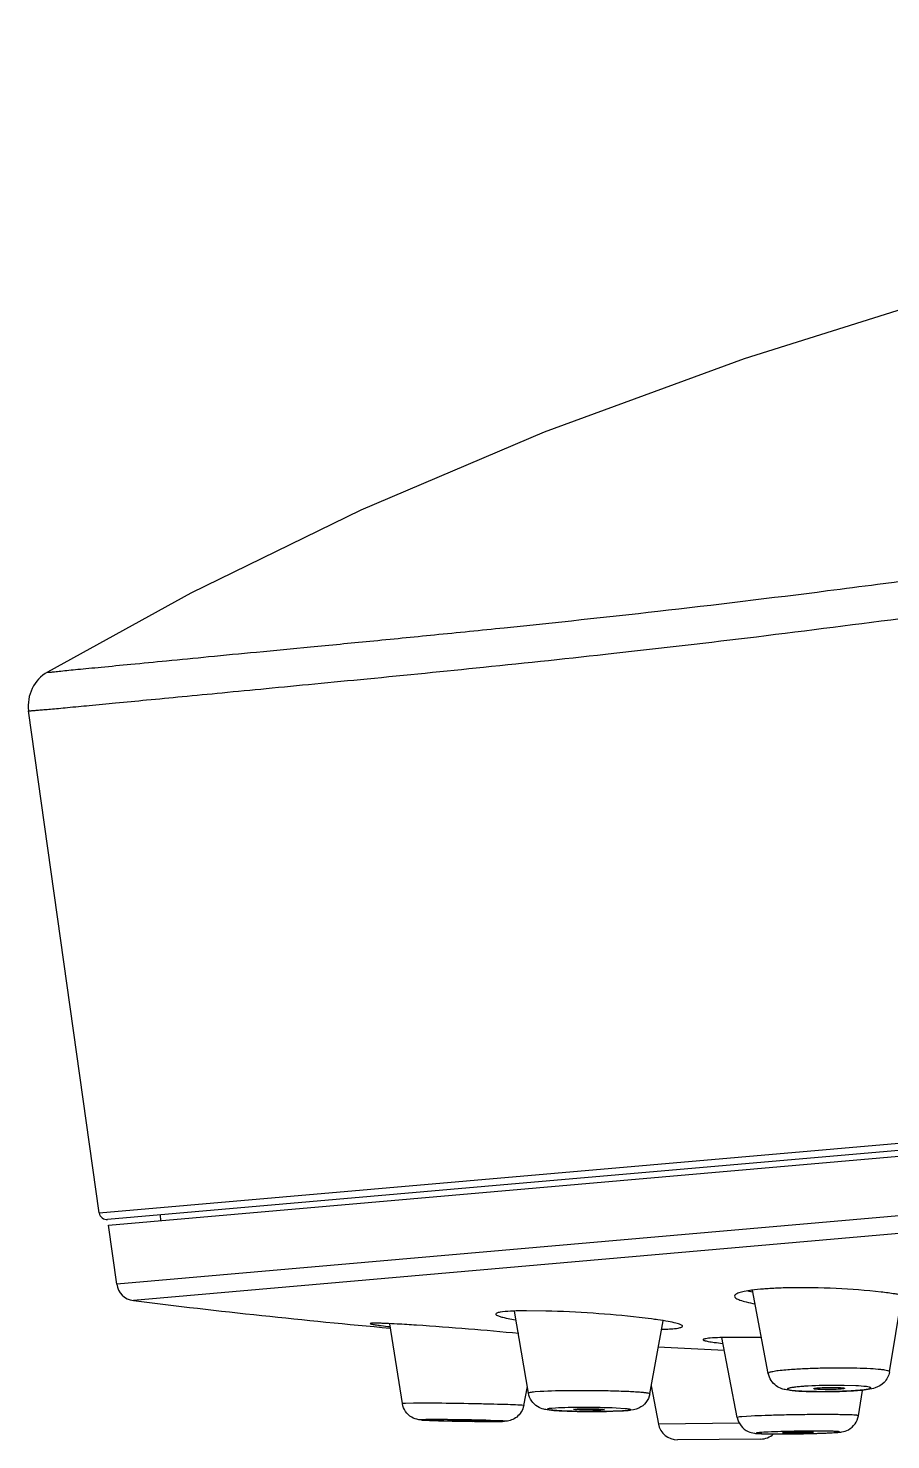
# Model space of a CAD drawing. Extents: x 38931 to 39525, y 15845 to 16265.
# Drawn here: x 39215.2 to 39237.58, y 16136.9 to 16173.52 of the extents above; entities that cross this region are included whole.
import ezdxf

# ---------------------------------------------------------------- set-up
doc = ezdxf.new("R2010")
doc.units = 0
doc.header["$LTSCALE"] = 7
doc.header["$MEASUREMENT"] = 0
doc.layers.get('0').update_dxf_attribs({"color": 2, "linetype": 'CONTINUOUS'})
doc.layers.add('DWG', color=7, linetype='CONTINUOUS')

msp = doc.modelspace()

# ---------------------------------------------------------------- linework, layer by layer
at = {"color": 7, "linetype": 'Continuous'}
for p, q in [((39217.28079, 16142.46323), (39301.55903, 16149.83662)), ((39301.61241, 16148.2959), (39217.49534, 16140.93661)), ((39301.25945, 16147.80046), (39217.92893, 16140.51)), ((39217.49534, 16140.93661), (39217.28079, 16142.46323)), ((39234.4014, 16138.61928), (39233.98953, 16140.783)), ((39237.54657, 16138.66044), (39237.87116, 16140.64733)), ((39227.60303, 16140.05667), (39227.84181, 16140.01275)), ((39228.18027, 16138.10633), (39227.81747, 16140.23747)), ((39228.13098, 16140.24529), (39228.11259, 16140.2452)), ((39228.62745, 16140.23938), (39228.13098, 16140.24529)), ((39231.32582, 16138.08711), (39231.67342, 16139.98824)), ((39224.90986, 16137.83684), (39224.57853, 16139.91127)), ((39233.26133, 16139.21893), (39231.53582, 16139.30072)), ((39233.59398, 16137.47694), (39233.19657, 16139.55122)), ((39234.22203, 16139.55309), (39233.49336, 16139.55693)), ((39228.05515, 16137.78597), (39228.15063, 16138.28047)), ((39228.48213, 16138.14904), (39228.35027, 16138.13964)), ((39231.36485, 16138.30062), (39231.54884, 16137.30792)), ((39236.67296, 16138.2996), (39236.36711, 16138.30893)), ((39236.73931, 16137.52313), (39236.84425, 16138.17374)), ((39224.92907, 16137.8406), (39224.90986, 16137.83684)), ((39224.98829, 16137.84365), (39224.92907, 16137.8406)), ((39225.19823, 16137.84707), (39224.98829, 16137.84365)), ((39228.05507, 16137.78597), (39228.03942, 16137.78993)), ((39225.44939, 16137.42051), (39225.40871, 16137.41841)), ((39226.07622, 16137.40486), (39226.08076, 16137.40582)), ((39226.87542, 16137.39193), (39226.87088, 16137.391)), ((39227.41954, 16137.39174), (39227.19769, 16137.39986)), ((39227.50226, 16137.37631), (39227.54293, 16137.3784)), ((39228.87749, 16137.72015), (39228.78691, 16137.71369)), ((39229.35054, 16137.68697), (39229.39378, 16137.6954)), ((39230.15051, 16137.68209), (39230.10727, 16137.67389)), ((39230.36742, 16137.63881), (39230.62357, 16137.64913)), ((39230.6848, 16137.70468), (39230.45853, 16137.71903)), ((39230.64427, 16137.6504), (39230.71414, 16137.65559)), ((39233.65621, 16137.49127), (39233.59398, 16137.47694)), ((39233.71275, 16137.49695), (39233.65621, 16137.49127)), ((39233.95817, 16137.51276), (39233.71275, 16137.49695)), ((39227.05962, 16137.37413), (39227.08335, 16137.374)), ((39227.33564, 16137.37383), (39227.50226, 16137.37631)), ((39233.65565, 16137.32627), (39231.54884, 16137.30792)), ((39234.17397, 16137.08505), (39234.13514, 16137.08115)), ((39234.77275, 16137.08142), (39234.80296, 16137.08649)), ((39234.97232, 16137.05255), (39235.02394, 16137.05305)), ((39235.57265, 16137.09317), (39235.54245, 16137.08819)), ((39236.01037, 16137.07916), (39236.17143, 16137.08963)), ((39236.17143, 16137.08963), (39236.21027, 16137.09353)), ((39234.20565, 16136.91791), (39232.04483, 16136.89906))]:
    msp.add_line(p, q, dxfattribs=at)
for centre, radius, start, end in [((39217.99048, 16141.0062), 0.5, 188, 262.929048), ((39234.65717, 16144.27601), 3.59978, 257.393964, 258.167545), ((39234.79035, 16144.91279), 4.25034, 258.170532, 259.043429), ((39242.54865, 16338.98929), 200.0004, 262.9290475, 264.8494711), ((39229.2631, 16124.16275), 16.01176, 82.445706, 83.59121), ((39229.85581, 16128.61562), 11.51961, 81.606429, 82.456444), ((39222.13274, 16092.04217), 47.93287, 86.24584, 86.843793), ((39231.44876, 16146.24016), 6.47835, 271.764613, 273.071246), ((39235.69113, 16129.05884), 9.6858, 93.799091, 94.935835), ((39235.78507, 16131.64677), 6.65354, 93.799092, 94.935834), ((39236.17365, 16144.81196), 6.65354, 273.799092, 274.935834), ((39229.85939, 16158.51984), 20.8872, 268.509874, 269.185775), ((39229.89048, 16160.61738), 22.98498, 269.182595, 269.900248), ((39230.36687, 16142.00698), 4.3654, 273.371119, 273.643369), ((39227.36603, 16188.55912), 51.18591, 269.346147, 269.657022), ((39227.22792, 16164.26982), 26.89621, 269.69203, 270.229488), ((39232.04047, 16137.39904), 0.5, 190.5, 270.5), ((39234.20129, 16137.4179), 0.5, 270.5, 312.592643), ((39234.65505, 16172.15714), 35.10626, 270.358243, 270.899699), ((39234.64836, 16172.79581), 35.74473, 270.602031, 271.064409), ((39234.67957, 16171.14238), 34.09101, 271.063581, 271.236257), ((39234.75694, 16167.64261), 30.59038, 271.23281, 271.693841), ((39234.97376, 16160.14307), 23.08771, 271.706118, 271.978765), ((39235.21055, 16153.39839), 16.33887, 271.965585, 272.690862), ((39235.50562, 16146.87543), 9.80926, 272.757956, 272.949502)]:
    msp.add_arc(centre, radius, start, end, dxfattribs=at)
for points, knots in [([(39233.96981, 16140.77925), (39233.90452, 16140.77052), (39233.79116, 16140.75235), (39233.66216, 16140.72203), (39233.58694, 16140.69193), (39233.5454, 16140.66973), (39233.52181, 16140.64118), (39233.52331, 16140.62421)], [0, 0, 0, 0, 1968.36172688, 3426.84445787, 3958.94132173, 4365.11136189, 4874.05778481, 4874.05778481, 4874.05778481, 4874.05778481]), ([(39234.39565, 16140.81938), (39234.35646, 16140.81685), (39234.21424, 16140.80671), (39234.07222, 16140.79294), (39233.96981, 16140.77925)], [0, 0, 0, 0, 618.72828274, 2246.64481789, 2246.64481789, 2246.64481789, 2246.64481789]), ([(39234.92525, 16140.841), (39234.87853, 16140.84004), (39234.7019, 16140.83557), (39234.52533, 16140.82777), (39234.39565, 16140.81938)], [0, 0, 0, 0, 594.98560086, 2249.65367742, 2249.65367742, 2249.65367742, 2249.65367742]), ([(39237.32886, 16140.73174), (39236.94085, 16140.77776), (39236.13974, 16140.83544), (39235.33688, 16140.84947), (39234.92525, 16140.841)], [0, 0, 0, 0, 1098.63029117, 2256.25391716, 2256.25391716, 2256.25391716, 2256.25391716]), ([(39237.79512, 16140.66432), (39237.75993, 16140.67058), (39237.60504, 16140.69657), (39237.44932, 16140.71745), (39237.32886, 16140.73174)], [0, 0, 0, 0, 516.20375606, 2268.43946282, 2268.43946282, 2268.43946282, 2268.43946282]), ([(39233.52331, 16140.62421), (39233.52512, 16140.60366), (39233.5757, 16140.55864), (39233.68023, 16140.51708), (39233.84718, 16140.46843), (39233.97754, 16140.44219), (39234.05224, 16140.42844)], [0, 0, 0, 0, 426.83854074, 1216.85505849, 2406.8099176, 3978.30390885, 3978.30390885, 3978.30390885, 3978.30390885]), ([(39227.44335, 16140.2085), (39227.42645, 16140.20553), (39227.39631, 16140.19913), (39227.35883, 16140.18827), (39227.32867, 16140.17139), (39227.3298, 16140.15857)], [0, 0, 0, 0, 1242.40629168, 2155.17016579, 3086.67093967, 3086.67093967, 3086.67093967, 3086.67093967]), ([(39227.3298, 16140.15857), (39227.33067, 16140.14866), (39227.35739, 16140.1274), (39227.40978, 16140.10641), (39227.49642, 16140.08022), (39227.56399, 16140.06494), (39227.60303, 16140.05667)], [0, 0, 0, 0, 393.08817007, 1158.30953802, 2333.20266093, 3909.59529531, 3909.59529531, 3909.59529531, 3909.59529531]), ([(39228.11259, 16140.2452), (39227.97817, 16140.24451), (39227.75485, 16140.23947), (39227.53114, 16140.22392), (39227.44335, 16140.2085)], [0, 0, 0, 0, 1326.35768212, 2205.8911809, 2205.8911809, 2205.8911809, 2205.8911809]), ([(39231.05036, 16140.07445), (39230.65306, 16140.11941), (39229.84604, 16140.18819), (39229.03716, 16140.22914), (39228.62745, 16140.23938)], [0, 0, 0, 0, 1094.99710923, 2217.3848475, 2217.3848475, 2217.3848475, 2217.3848475]), ([(39232.17541, 16139.84702), (39232.17479, 16139.85412), (39232.15973, 16139.8702), (39232.104, 16139.89771), (39231.9825, 16139.93261), (39231.78461, 16139.97329), (39231.62718, 16139.99857), (39231.53735, 16140.01184)], [0, 0, 0, 0, 155.41113796, 428.04406313, 1382.5383316, 2873.79798401, 4855.92789768, 4855.92789768, 4855.92789768, 4855.92789768]), ([(39224.77184, 16139.90233), (39224.67295, 16139.9077), (39224.53375, 16139.91469), (39224.36155, 16139.92112), (39224.26101, 16139.92378), (39224.18418, 16139.92435), (39224.12347, 16139.92373), (39224.09639, 16139.92052), (39224.07334, 16139.91805), (39224.07369, 16139.91398)], [0, 0, 0, 0, 2732.00179171, 3840.68909643, 4762.02990503, 5487.50561057, 6009.34511304, 6323.88469949, 6436.56193754, 6436.56193754, 6436.56193754, 6436.56193754]), ([(39224.07369, 16139.91398), (39224.074, 16139.91052), (39224.08906, 16139.90612), (39224.11071, 16139.89929), (39224.15311, 16139.8914), (39224.20841, 16139.88201), (39224.27991, 16139.87159), (39224.40329, 16139.85503), (39224.50322, 16139.84309), (39224.5744, 16139.8349)], [0, 0, 0, 0, 131.72883001, 457.02540952, 981.36224633, 1703.03869428, 2616.65685528, 3715.34249506, 6437.53025635, 6437.53025635, 6437.53025635, 6437.53025635]), ([(39227.92848, 16139.65449), (39227.49287, 16139.69784), (39226.60748, 16139.77574), (39225.72121, 16139.84276), (39225.27117, 16139.87219)], [0, 0, 0, 0, 1082.28170027, 2197.28972561, 2197.28972561, 2197.28972561, 2197.28972561]), ([(39231.79586, 16139.77112), (39231.82263, 16139.77259), (39231.91152, 16139.77832), (39232.00048, 16139.7865), (39232.06185, 16139.79725)], [0, 0, 0, 0, 672.00428437, 2233.77709828, 2233.77709828, 2233.77709828, 2233.77709828]), ([(39232.06185, 16139.79725), (39232.07875, 16139.80021), (39232.1089, 16139.8066), (39232.14634, 16139.81743), (39232.17654, 16139.83423), (39232.17541, 16139.84702)], [0, 0, 0, 0, 1260.08037348, 2185.69033419, 3129.02632289, 3129.02632289, 3129.02632289, 3129.02632289]), ([(39232.89078, 16139.53533), (39232.86447, 16139.53303), (39232.81958, 16139.52886), (39232.76137, 16139.5186), (39232.72887, 16139.51183), (39232.71049, 16139.49998), (39232.71095, 16139.49474)], [0, 0, 0, 0, 1674.33095331, 2889.04199658, 3638.83222374, 3971.77202458, 3971.77202458, 3971.77202458, 3971.77202458]), ([(39232.71095, 16139.49474), (39232.71135, 16139.49019), (39232.72422, 16139.48058), (39232.7491, 16139.47156), (39232.79077, 16139.46022), (39232.87527, 16139.44335), (39233.01821, 16139.42246), (39233.14222, 16139.40843), (39233.21355, 16139.40102)], [0, 0, 0, 0, 151.76170225, 453.64111518, 922.98192629, 1560.03567579, 3324.88208078, 5704.44167706, 5704.44167706, 5704.44167706, 5704.44167706]), ([(39233.49336, 16139.55693), (39233.37701, 16139.55584), (39233.17604, 16139.5521), (39232.97513, 16139.54271), (39232.89078, 16139.53533)], [0, 0, 0, 0, 1297.4804458, 2241.60229654, 2241.60229654, 2241.60229654, 2241.60229654]), ([(39234.85776, 16138.70873), (39234.79206, 16138.70298), (39234.67753, 16138.69131), (39234.53412, 16138.67147), (39234.4482, 16138.65097), (39234.40934, 16138.6354), (39234.40064, 16138.62351), (39234.40143, 16138.61929)], [0, 0, 0, 0, 2048.71683532, 3571.34350884, 4509.94654885, 4759.26160059, 4892.78155306, 4892.78155306, 4892.78155306, 4892.78155306]), ([(39235.42737, 16138.15173), (39235.32197, 16138.15475), (39235.13626, 16138.16302), (39234.91029, 16138.18396), (39234.73842, 16138.22385), (39234.59407, 16138.29625), (39234.46328, 16138.43149), (39234.41364, 16138.55496), (39234.4014, 16138.61928)], [0, 0, 0, 0, 1474.55394883, 2600.15239904, 3167.30904082, 3933.78576295, 4824.04093265, 5739.6928352, 5739.6928352, 5739.6928352, 5739.6928352]), ([(39237.54653, 16138.66044), (39237.54762, 16138.66704), (39237.52553, 16138.68391), (39237.48435, 16138.69338), (39237.41172, 16138.7086), (39237.26537, 16138.72586), (39237.02301, 16138.74359), (39236.67823, 16138.75596), (39236.2797, 16138.76082), (39235.85808, 16138.7572), (39235.44521, 16138.74544), (39235.17668, 16138.73186), (39235.04937, 16138.72336)], [0, 0, 0, 0, 74.24699499, 239.83769141, 507.60775697, 875.4827735, 1884.06095617, 3192.43479232, 4702.62942275, 6300.63680239, 7866.19849883, 9280.63272923, 9280.63272923, 9280.63272923, 9280.63272923]), ([(39237.54657, 16138.66044), (39237.52977, 16138.55757), (39237.43418, 16138.37173), (39237.20359, 16138.24275), (39236.98523, 16138.20384), (39236.85367, 16138.18976), (39236.78316, 16138.18359)], [0, 0, 0, 0, 1289.25171196, 2386.48923041, 3148.14699167, 4023.64430244, 4023.64430244, 4023.64430244, 4023.64430244]), ([(39228.35027, 16138.13964), (39228.32539, 16138.13746), (39228.28327, 16138.1336), (39228.22713, 16138.12485), (39228.19877, 16138.11954), (39228.17954, 16138.11063), (39228.18027, 16138.10633)], [0, 0, 0, 0, 1675.5202448, 2892.00325399, 3632.49686341, 3925.06972156, 3925.06972156, 3925.06972156, 3925.06972156]), ([(39231.32581, 16138.08711), (39231.32623, 16138.08941), (39231.3197, 16138.09569), (39231.2957, 16138.10283), (39231.24023, 16138.11378), (39231.14844, 16138.12368), (39231.02134, 16138.1343), (39230.86325, 16138.14381), (39230.67756, 16138.15244), (39230.46902, 16138.15974), (39230.16056, 16138.16767), (39229.75958, 16138.17316), (39229.17128, 16138.17212), (39228.7451, 16138.16455), (39228.48213, 16138.14904)], [0, 0, 0, 0, 26.67514697, 82.88116656, 300.15814011, 656.48966051, 1144.6265143, 1752.57367602, 2465.68867022, 3266.28334345, 4134.73610317, 5988.10229314, 7843.87823219, 10851.1965079, 10851.1965079, 10851.1965079, 10851.1965079]), ([(39235.2126, 16138.27563), (39235.17003, 16138.27191), (39235.09506, 16138.26441), (39235.00808, 16138.25247), (39234.95531, 16138.2418), (39234.92795, 16138.23459), (39234.91085, 16138.2276), (39234.89831, 16138.22023), (39234.90039, 16138.20816), (39234.91399, 16138.20218), (39234.93319, 16138.1952), (39234.96236, 16138.18895), (39234.99976, 16138.18267), (39235.06634, 16138.17422), (39235.16852, 16138.16541), (39235.31138, 16138.15735), (39235.47731, 16138.15164), (39235.66061, 16138.14846), (39235.92105, 16138.14783), (39236.24039, 16138.15357), (39236.49403, 16138.16501), (39236.6145, 16138.17305)], [0, 0, 0, 0, 1070.61858341, 1889.23487789, 2193.51830684, 2425.60656394, 2585.72127173, 2679.27320342, 2741.85079428, 2847.41634009, 3021.488738, 3268.14003503, 3586.46633578, 3974.46836818, 4948.03980162, 6156.22676153, 7558.88875624, 9107.5752543, 10749.39740137, 14084.0976615, 17109.21842138, 17109.21842138, 17109.21842138, 17109.21842138]), ([(39236.36711, 16138.30893), (39236.28033, 16138.31027), (39235.93925, 16138.31167), (39235.59797, 16138.30262), (39235.34422, 16138.28569)], [0, 0, 0, 0, 575.42958669, 2261.67774774, 2261.67774774, 2261.67774774, 2261.67774774]), ([(39236.03646, 16138.14901), (39235.9838, 16138.14813), (39235.78078, 16138.14581), (39235.57769, 16138.14741), (39235.42737, 16138.15173)], [0, 0, 0, 0, 586.52090826, 2261.16728732, 2261.16728732, 2261.16728732, 2261.16728732]), ([(39235.57942, 16138.22386), (39235.57899, 16138.22689), (39235.59277, 16138.23249), (39235.61215, 16138.23655), (39235.65047, 16138.24232), (39235.67889, 16138.24504), (39235.69549, 16138.24649)], [0, 0, 0, 0, 306.9696385, 1081.43151753, 2333.77681327, 4008.08429474, 4008.08429474, 4008.08429474, 4008.08429474]), ([(39236.26322, 16138.21224), (39236.19545, 16138.20631), (39236.08849, 16138.20158), (39235.94364, 16138.19905), (39235.83311, 16138.19953), (39235.7352, 16138.20229), (39235.6651, 16138.20655), (39235.62199, 16138.21119), (39235.59989, 16138.21485), (39235.58721, 16138.21806), (39235.57972, 16138.22172), (39235.57942, 16138.22386)], [0, 0, 0, 0, 2497.27044533, 3926.9811692, 5318.6374283, 6553.02318282, 7525.50234886, 7887.42842437, 8155.69729971, 8326.85068463, 8406.50176598, 8406.50176598, 8406.50176598, 8406.50176598]), ([(39235.69549, 16138.24649), (39235.76385, 16138.25247), (39235.87171, 16138.25722), (39236.01773, 16138.2597), (39236.12869, 16138.25921), (39236.22719, 16138.25617), (39236.30287, 16138.25183), (39236.35189, 16138.24534), (39236.37257, 16138.24061), (39236.37951, 16138.23626), (39236.3793, 16138.23433)], [0, 0, 0, 0, 2249.28481926, 3536.05292533, 4785.74728388, 5889.68985507, 6752.8419528, 7302.66435038, 7446.90578313, 7510.56265193, 7510.56265193, 7510.56265193, 7510.56265193]), ([(39236.78316, 16138.18359), (39236.72901, 16138.17886), (39236.48046, 16138.16073), (39236.23128, 16138.15228), (39236.03646, 16138.14901)], [0, 0, 0, 0, 494.13338077, 2265.57616002, 2265.57616002, 2265.57616002, 2265.57616002]), ([(39236.3793, 16138.23433), (39236.37895, 16138.23104), (39236.3654, 16138.22654), (39236.34511, 16138.22165), (39236.30757, 16138.21649), (39236.27949, 16138.21366), (39236.26322, 16138.21224)], [0, 0, 0, 0, 334.19218547, 1122.34197525, 2367.6956021, 4016.4073701, 4016.4073701, 4016.4073701, 4016.4073701]), ([(39236.74612, 16138.1831), (39236.79281, 16138.18718), (39236.85816, 16138.19374), (39236.93865, 16138.20479), (39236.98391, 16138.2128), (39237.01929, 16138.22048), (39237.04196, 16138.22889), (39237.05858, 16138.23552), (39237.05995, 16138.24989), (39237.04378, 16138.257), (39237.00888, 16138.26896), (39236.88087, 16138.2875), (39236.76465, 16138.29512), (39236.67296, 16138.2996)], [0, 0, 0, 0, 1993.08943028, 2794.12745436, 3450.23104807, 3956.18304646, 4310.75766181, 4519.76469897, 4637.22820743, 4829.23811176, 5164.26597448, 6286.84357685, 10190.66095204, 10190.66095204, 10190.66095204, 10190.66095204]), ([(39225.98558, 16137.39053), (39225.87067, 16137.39334), (39225.71325, 16137.39763), (39225.52414, 16137.40493), (39225.42065, 16137.41025), (39225.29558, 16137.4205), (39225.13476, 16137.47674), (39224.97697, 16137.62464), (39224.92136, 16137.76486), (39224.90986, 16137.83684)], [0, 0, 0, 0, 1736.48848729, 2379.16299186, 2858.79408812, 3302.17100074, 4273.53194856, 5367.16102754, 6468.42243037, 6468.42243037, 6468.42243037, 6468.42243037]), ([(39228.03942, 16137.78993), (39227.99507, 16137.79573), (39227.8637, 16137.80104), (39227.61212, 16137.81204), (39227.26063, 16137.82144), (39226.68844, 16137.83461), (39225.9931, 16137.84482), (39225.44196, 16137.84876), (39225.19823, 16137.84707)], [0, 0, 0, 0, 265.29432077, 778.5232194, 1494.58196123, 2350.36220387, 4173.58798299, 5619.31803983, 5619.31803983, 5619.31803983, 5619.31803983]), ([(39228.05515, 16137.78597), (39228.03308, 16137.67168), (39227.91004, 16137.4668), (39227.69379, 16137.38884), (39227.59451, 16137.38017)], [0, 0, 0, 0, 1191.27503791, 2211.25181676, 2211.25181676, 2211.25181676, 2211.25181676]), ([(39229.31623, 16137.6397), (39229.19458, 16137.6429), (39229.02485, 16137.64883), (39228.81591, 16137.66197), (39228.69102, 16137.67355), (39228.55726, 16137.694), (39228.39951, 16137.75529), (39228.24834, 16137.89712), (39228.19244, 16138.03487), (39228.18027, 16138.10633)], [0, 0, 0, 0, 1772.22041079, 2472.89007415, 3048.61710675, 3598.4748017, 4440.71986485, 5472.08057102, 6527.75103591, 6527.75103591, 6527.75103591, 6527.75103591]), ([(39231.32582, 16138.08711), (39231.31136, 16138.00803), (39231.24375, 16137.85698), (39231.03596, 16137.69189), (39230.85727, 16137.66536), (39230.76074, 16137.65692)], [0, 0, 0, 0, 983.79829297, 1937.15396399, 3122.87104205, 3122.87104205, 3122.87104205, 3122.87104205]), ([(39225.40871, 16137.41841), (39225.40595, 16137.41817), (39225.40241, 16137.41703), (39225.39641, 16137.41783), (39225.39561, 16137.41418), (39225.40207, 16137.41448), (39225.40846, 16137.41254), (39225.42794, 16137.41126), (39225.45996, 16137.40856), (39225.51105, 16137.40604), (39225.57607, 16137.4031), (39225.65478, 16137.40016), (39225.78304, 16137.39592), (39225.96679, 16137.39089), (39226.29481, 16137.38353), (39226.5514, 16137.37935), (39226.72619, 16137.3772)], [0, 0, 0, 0, 76.6254874, 116.80950063, 126.94459681, 163.60614891, 236.73296822, 346.80741752, 676.15851814, 1146.08348666, 1750.16819842, 2479.25962598, 3321.98384003, 5298.02257516, 7559.8320071, 12391.56558036, 12391.56558036, 12391.56558036, 12391.56558036]), ([(39227.19769, 16137.39986), (39226.86427, 16137.41014), (39226.37625, 16137.41929), (39225.79347, 16137.42335), (39225.54413, 16137.42369), (39225.44939, 16137.42051)], [0, 0, 0, 0, 1760.82399145, 2576.19618314, 3076.59835964, 3076.59835964, 3076.59835964, 3076.59835964]), ([(39226.08076, 16137.40582), (39226.09736, 16137.40727), (39226.1466, 16137.40725), (39226.23958, 16137.40785), (39226.36518, 16137.40656), (39226.50599, 16137.40459), (39226.62418, 16137.40218), (39226.71162, 16137.39991), (39226.76646, 16137.39826), (39226.81101, 16137.39657), (39226.84151, 16137.39529), (39226.85905, 16137.39402), (39226.86829, 16137.39357), (39226.87219, 16137.39255), (39226.87577, 16137.39252), (39226.87572, 16137.39193)], [0, 0, 0, 0, 728.99381402, 2151.17378099, 4070.66113731, 6223.55740657, 8313.11569499, 9242.63095811, 10051.42561602, 10711.40305928, 11199.51451445, 11373.82972011, 11499.00612491, 11574.23690671, 11600.25528633, 11600.25528633, 11600.25528633, 11600.25528633]), ([(39227.59451, 16137.38017), (39227.54846, 16137.37615), (39227.43247, 16137.37419), (39227.22232, 16137.37296), (39226.94771, 16137.37456), (39226.74278, 16137.37683), (39226.63221, 16137.37836)], [0, 0, 0, 0, 564.22308639, 1414.03373449, 2565.70786172, 3915.30849196, 3915.30849196, 3915.30849196, 3915.30849196]), ([(39227.54293, 16137.3784), (39227.54736, 16137.37879), (39227.56481, 16137.38163), (39227.5212, 16137.38631), (39227.4897, 16137.3881), (39227.4442, 16137.39061), (39227.41954, 16137.39174)], [0, 0, 0, 0, 348.0481202, 787.33856328, 1989.03257226, 3919.70219696, 3919.70219696, 3919.70219696, 3919.70219696]), ([(39228.78691, 16137.71369), (39228.76447, 16137.71173), (39228.73443, 16137.70847), (39228.69849, 16137.70326), (39228.68305, 16137.69865), (39228.67217, 16137.69647), (39228.6692, 16137.68829), (39228.67956, 16137.68443), (39228.70013, 16137.67793), (39228.74847, 16137.67131), (39228.82295, 16137.6635), (39228.92431, 16137.65635), (39229.04759, 16137.6497), (39229.19029, 16137.64398), (39229.34821, 16137.63928), (39229.51715, 16137.6358), (39229.75086, 16137.63286), (39230.03503, 16137.63258), (39230.2602, 16137.63592), (39230.36742, 16137.63881)], [0, 0, 0, 0, 560.22752368, 755.7548814, 893.05499274, 972.73554986, 1009.31326016, 1071.15995249, 1188.25911223, 1597.18573232, 2232.12491807, 3078.22779569, 4111.98256926, 5306.16392672, 6627.65890336, 8041.00317207, 9507.42760252, 12439.55266516, 15106.57380407, 15106.57380407, 15106.57380407, 15106.57380407]), ([(39230.45853, 16137.71903), (39230.18213, 16137.73209), (39229.76479, 16137.7385), (39229.23769, 16137.73426), (39228.98728, 16137.72663), (39228.87749, 16137.72015)], [0, 0, 0, 0, 1630.72237581, 2458.49895271, 3106.66926838, 3106.66926838, 3106.66926838, 3106.66926838]), ([(39230.10727, 16137.67389), (39230.04469, 16137.66842), (39229.93911, 16137.66639), (39229.78954, 16137.66513), (39229.66197, 16137.66637), (39229.55931, 16137.66888), (39229.48573, 16137.67194), (39229.44027, 16137.67438), (39229.40419, 16137.67723), (39229.37573, 16137.67976), (39229.36138, 16137.68302), (39229.3508, 16137.68475), (39229.35054, 16137.68697)], [0, 0, 0, 0, 2259.63287686, 3793.81935898, 5381.79371059, 6848.95567757, 7485.86209198, 8034.28381897, 8478.81884287, 8808.33131723, 9013.60255596, 9094.22704203, 9094.22704203, 9094.22704203, 9094.22704203]), ([(39229.39378, 16137.6954), (39229.45671, 16137.7009), (39229.56287, 16137.70291), (39229.7132, 16137.70415), (39229.84123, 16137.70288), (39229.94412, 16137.70032), (39230.01764, 16137.69724), (39230.06295, 16137.69473), (39230.09852, 16137.69198), (39230.12689, 16137.68915), (39230.14002, 16137.68644), (39230.15077, 16137.6841), (39230.15051, 16137.68209)], [0, 0, 0, 0, 2273.57411894, 3816.80108421, 5411.99264468, 6882.23350499, 7518.58015539, 8064.77846508, 8505.4628836, 8829.45052529, 9027.6662872, 9100.85930564, 9100.85930564, 9100.85930564, 9100.85930564]), ([(39230.76074, 16137.65692), (39230.63264, 16137.64572), (39230.32898, 16137.63528), (39230.02546, 16137.63213), (39229.85046, 16137.63244)], [0, 0, 0, 0, 943.2408021, 2226.81980365, 2226.81980365, 2226.81980365, 2226.81980365]), ([(39230.71414, 16137.65559), (39230.73185, 16137.65714), (39230.76222, 16137.66015), (39230.7965, 16137.66512), (39230.81636, 16137.66948), (39230.82464, 16137.67254), (39230.83067, 16137.67519), (39230.83101, 16137.68055), (39230.82519, 16137.68345), (39230.81226, 16137.68841), (39230.76405, 16137.69713), (39230.71985, 16137.70161), (39230.6848, 16137.70468)], [0, 0, 0, 0, 1796.97860334, 3077.6545995, 3518.29365436, 3824.83585057, 4005.96075219, 4113.49052208, 4286.29665059, 4581.78733783, 5572.77976819, 9130.08827646, 9130.08827646, 9130.08827646, 9130.08827646]), ([(39233.59398, 16137.47694), (39233.60897, 16137.39871), (39233.67754, 16137.24844), (39233.85465, 16137.11059), (39234.02387, 16137.06732), (39234.21674, 16137.05586), (39234.49299, 16137.05066), (39234.73353, 16137.05069), (39234.87455, 16137.05157)], [0, 0, 0, 0, 927.4484323, 1839.35557804, 2514.05848502, 2929.62809866, 4088.31347593, 5730.17897869, 5730.17897869, 5730.17897869, 5730.17897869]), ([(39236.73929, 16137.52313), (39236.7396, 16137.52489), (39236.73154, 16137.52845), (39236.71986, 16137.53053), (39236.6964, 16137.53397), (39236.64949, 16137.53807), (39236.56822, 16137.54266), (39236.44732, 16137.54676), (39236.29613, 16137.54995), (39236.11857, 16137.55204), (39235.91867, 16137.55297), (39235.62146, 16137.5526), (39235.23232, 16137.54909), (39234.7699, 16137.54086), (39234.34444, 16137.52923), (39234.07811, 16137.51884), (39233.95817, 16137.51276)], [0, 0, 0, 0, 24.60182758, 87.39287044, 191.09486136, 335.62214124, 744.59668285, 1304.81633206, 2003.89528443, 2825.12028864, 3749.6467326, 4755.54780311, 6916.45678331, 9106.64333388, 11122.16674914, 12775.40710146, 12775.40710146, 12775.40710146, 12775.40710146]), ([(39236.20764, 16137.09126), (39236.24202, 16137.09426), (39236.3354, 16137.10336), (39236.50025, 16137.15525), (39236.66624, 16137.29971), (39236.72705, 16137.44712), (39236.73931, 16137.52313)], [0, 0, 0, 0, 562.16619645, 1527.58159502, 2765.62477614, 4019.84042571, 4019.84042571, 4019.84042571, 4019.84042571]), ([(39234.13514, 16137.08115), (39234.12659, 16137.08014), (39234.11535, 16137.07861), (39234.10176, 16137.07607), (39234.09658, 16137.07428), (39234.09234, 16137.07298), (39234.0928, 16137.06962), (39234.09715, 16137.06866), (39234.10655, 16137.06588), (39234.1269, 16137.06387), (39234.15874, 16137.06104), (39234.20199, 16137.05878), (39234.25557, 16137.05664), (39234.31915, 16137.05486), (39234.42167, 16137.0528), (39234.5687, 16137.05134), (39234.76311, 16137.05109), (39234.90059, 16137.0519), (39234.97232, 16137.05255)], [0, 0, 0, 0, 402.91690902, 538.69983815, 630.87936271, 681.38047507, 707.88590459, 763.18831521, 861.34397794, 1190.30306357, 1694.80880095, 2370.98882553, 3211.78458826, 4207.32446108, 5347.54162913, 8012.23968501, 11089.85262629, 14447.90309862, 14447.90309862, 14447.90309862, 14447.90309862]), ([(39236.21027, 16137.09353), (39236.2182, 16137.09447), (39236.23186, 16137.0968), (39236.24408, 16137.09798), (39236.25556, 16137.10335), (39236.24354, 16137.10818), (39236.23111, 16137.10914), (39236.20556, 16137.11236), (39236.17269, 16137.11432), (39236.13005, 16137.11654), (39236.07913, 16137.11835), (39235.99532, 16137.12063), (39235.87319, 16137.12253), (39235.70888, 16137.12357), (39235.52539, 16137.12335), (39235.32926, 16137.1219), (39235.12752, 16137.11926), (39234.92739, 16137.1155), (39234.68415, 16137.10954), (39234.43393, 16137.10082), (39234.24828, 16137.09154), (39234.17397, 16137.08505)], [0, 0, 0, 0, 193.55934713, 311.99499382, 357.75725056, 404.95070031, 526.09352782, 723.00685225, 994.48764966, 1338.72533716, 1752.39104074, 2231.58287818, 3370.12679237, 4713.57044646, 6214.23668403, 7818.04398803, 9467.93922687, 11104.73698373, 12669.97633706, 15365.83665748, 17174.03443459, 17174.03443459, 17174.03443459, 17174.03443459]), ([(39235.54245, 16137.08819), (39235.48245, 16137.08295), (39235.37897, 16137.07995), (39235.23007, 16137.07601), (39235.09882, 16137.07427), (39234.99211, 16137.07379), (39234.91511, 16137.07435), (39234.86723, 16137.07491), (39234.82942, 16137.07637), (39234.79899, 16137.07668), (39234.78482, 16137.0799), (39234.773, 16137.07928), (39234.77275, 16137.08142)], [0, 0, 0, 0, 2166.90916981, 3721.73288549, 5359.97303875, 6890.48210902, 7558.64226895, 8134.85940309, 8602.65554334, 8948.54280701, 9162.20964353, 9239.84912232, 9239.84912232, 9239.84912232, 9239.84912232]), ([(39234.80296, 16137.08649), (39234.86317, 16137.09176), (39234.96701, 16137.09475), (39235.1164, 16137.09869), (39235.24795, 16137.10043), (39235.35483, 16137.10089), (39235.43178, 16137.10033), (39235.47961, 16137.09973), (39235.51695, 16137.09832), (39235.54765, 16137.09784), (39235.56046, 16137.09493), (39235.57292, 16137.09516), (39235.57265, 16137.09317)], [0, 0, 0, 0, 2176.03134909, 3737.13791817, 5380.61783938, 6913.69149883, 7581.73009725, 8156.71034005, 8622.16770332, 8964.53340599, 9173.63886901, 9245.97076774, 9245.97076774, 9245.97076774, 9245.97076774]), ([(39235.20629, 16137.05521), (39235.4041, 16137.0583), (39235.73795, 16137.06678), (39236.07196, 16137.07939), (39236.20764, 16137.09126)], [0, 0, 0, 0, 1339.56720879, 2261.82948922, 2261.82948922, 2261.82948922, 2261.82948922])]:
    msp.add_open_spline(points, degree=3, knots=knots, dxfattribs=at)
at = {"layer": 'DWG'}
for p, q in [((39215.70067, 16156.82065), (39215.69758, 16156.81885)), ((39217.04206, 16142.78317), (39215.21049, 16155.8155)), ((39217.04394, 16142.78343), (39293.27437, 16149.45289)), ((39293.13004, 16149.24908), (39227.73605, 16143.52778)), ((39227.73605, 16143.52778), (39217.26141, 16142.6121)), ((39218.64504, 16142.58258), (39218.63329, 16142.73186))]:
    msp.add_line(p, q, dxfattribs=at)
msp.add_lwpolyline([(39432.81973, 16139.67091), (39406.07436, 16149.48704), (39382.10493, 16157.43003), (39361.02141, 16163.46479), (39342.42692, 16167.80982), (39325.97233, 16170.7441), (39311.3904, 16172.52554), (39298.49556, 16173.38518), (39287.08297, 16173.52495), (39276.93056, 16173.11971), (39267.85006, 16172.30372), (39259.6802, 16171.18839), (39252.28697, 16169.85163), (39245.56054, 16168.35155), (39239.41142, 16166.71606), (39233.77144, 16164.94585), (39228.59007, 16163.0434), (39223.82582, 16161.0169), (39219.41731, 16158.86745), (39215.70067, 16156.82065)], dxfattribs=at)
for centre, radius, start, end in [((39177.3932, 16617.52277), 462.31378, 277.2754489, 277.437532), ((39217.24194, 16142.81106), 0.19991, 187.943301, 275.574606)]:
    msp.add_arc(centre, radius, start, end, dxfattribs=at)
for points, knots in [([(39215.21049, 16155.8155), (39215.21068, 16155.81411), (39215.21878, 16155.81553), (39215.22833, 16155.81409), (39215.24972, 16155.81593), (39215.27694, 16155.81721), (39215.31294, 16155.81985), (39215.37626, 16155.82454), (39215.47528, 16155.83266), (39215.61747, 16155.84484), (39215.79096, 16155.86026), (39215.99552, 16155.87885), (39216.32997, 16155.90978), (39216.82432, 16155.95645), (39217.50808, 16156.02183), (39218.31117, 16156.09897), (39219.23142, 16156.18745), (39220.26628, 16156.28684), (39221.41269, 16156.3968), (39222.66724, 16156.51713), (39224.54527, 16156.6986), (39227.13257, 16156.9547), (39230.50047, 16157.31404), (39234.18951, 16157.74059), (39238.1534, 16158.24965), (39242.34857, 16158.81161), (39246.72979, 16159.3914), (39251.24373, 16159.99418), (39255.83894, 16160.60221), (39260.45906, 16161.22717), (39263.53278, 16161.71007), (39265.06139, 16161.97205)], [0, 0, 0, 0, 2.02665572, 7.83403105, 17.46301561, 30.916523, 48.19305645, 69.28991065, 122.92455674, 191.76358681, 275.74427745, 374.79737812, 488.83607919, 761.50501757, 1092.93979574, 1482.22428559, 1928.32434268, 2429.99670495, 2985.77178965, 3593.94372712, 4252.71537924, 5714.52558961, 7354.09405232, 9151.14403073, 11085.24249066, 13133.85367872, 15272.62550958, 17476.82971237, 19720.10384327, 21976.41344248, 24219.40659435, 24219.40659435, 24219.40659435, 24219.40659435]), ([(39237.23749, 16159.09863), (39239.51852, 16159.39614), (39244.22411, 16160.03408), (39248.93128, 16160.65999), (39251.35787, 16160.9849)], [0, 0, 0, 0, 1095.71209841, 2261.86905542, 2261.86905542, 2261.86905542, 2261.86905542]), ([(39215.69758, 16156.81885), (39215.69927, 16156.81983), (39215.7041, 16156.8233), (39215.70156, 16156.81992), (39215.69907, 16156.81856), (39215.70334, 16156.81587), (39215.70932, 16156.81915), (39215.71881, 16156.81792), (39215.73017, 16156.81787), (39215.75049, 16156.81835), (39215.7829, 16156.81937), (39215.83031, 16156.8222), (39215.91819, 16156.82877), (39216.05988, 16156.84371), (39216.2608, 16156.87103), (39216.5035, 16156.89181), (39216.7837, 16156.9182), (39217.24024, 16156.96265), (39217.91415, 16157.02773), (39218.84392, 16157.11839), (39219.9329, 16157.2242), (39221.17684, 16157.34403), (39222.57067, 16157.47738), (39224.10868, 16157.62578), (39225.78482, 16157.79061), (39228.27573, 16158.04213), (39231.67784, 16158.40517), (39234.47241, 16158.74381), (39235.94042, 16158.93117)], [0, 0, 0, 0, 6.23048032, 7.90728954, 10.91041108, 12.34904569, 20.89772088, 30.69184217, 42.32885339, 57.28835414, 95.50951287, 145.85279353, 208.8568963, 376.82914182, 600.50473955, 855.9907441, 1154.16596104, 1498.91567634, 2320.1134894, 3315.29431265, 4480.80851068, 5812.47341343, 7304.30162673, 8950.21973166, 10744.55162733, 12680.32436551, 16941.57570835, 21665.4333419, 21665.4333419, 21665.4333419, 21665.4333419]), ([(39215.69758, 16156.81885), (39215.53111, 16156.72192), (39215.24679, 16156.42035), (39215.18321, 16156.00961), (39215.21049, 16155.8155)], [0, 0, 0, 0, 1041.71977999, 2101.77233686, 2101.77233686, 2101.77233686, 2101.77233686])]:
    msp.add_open_spline(points, degree=3, knots=knots, dxfattribs=at)

doc.saveas('drawing.dxf')
